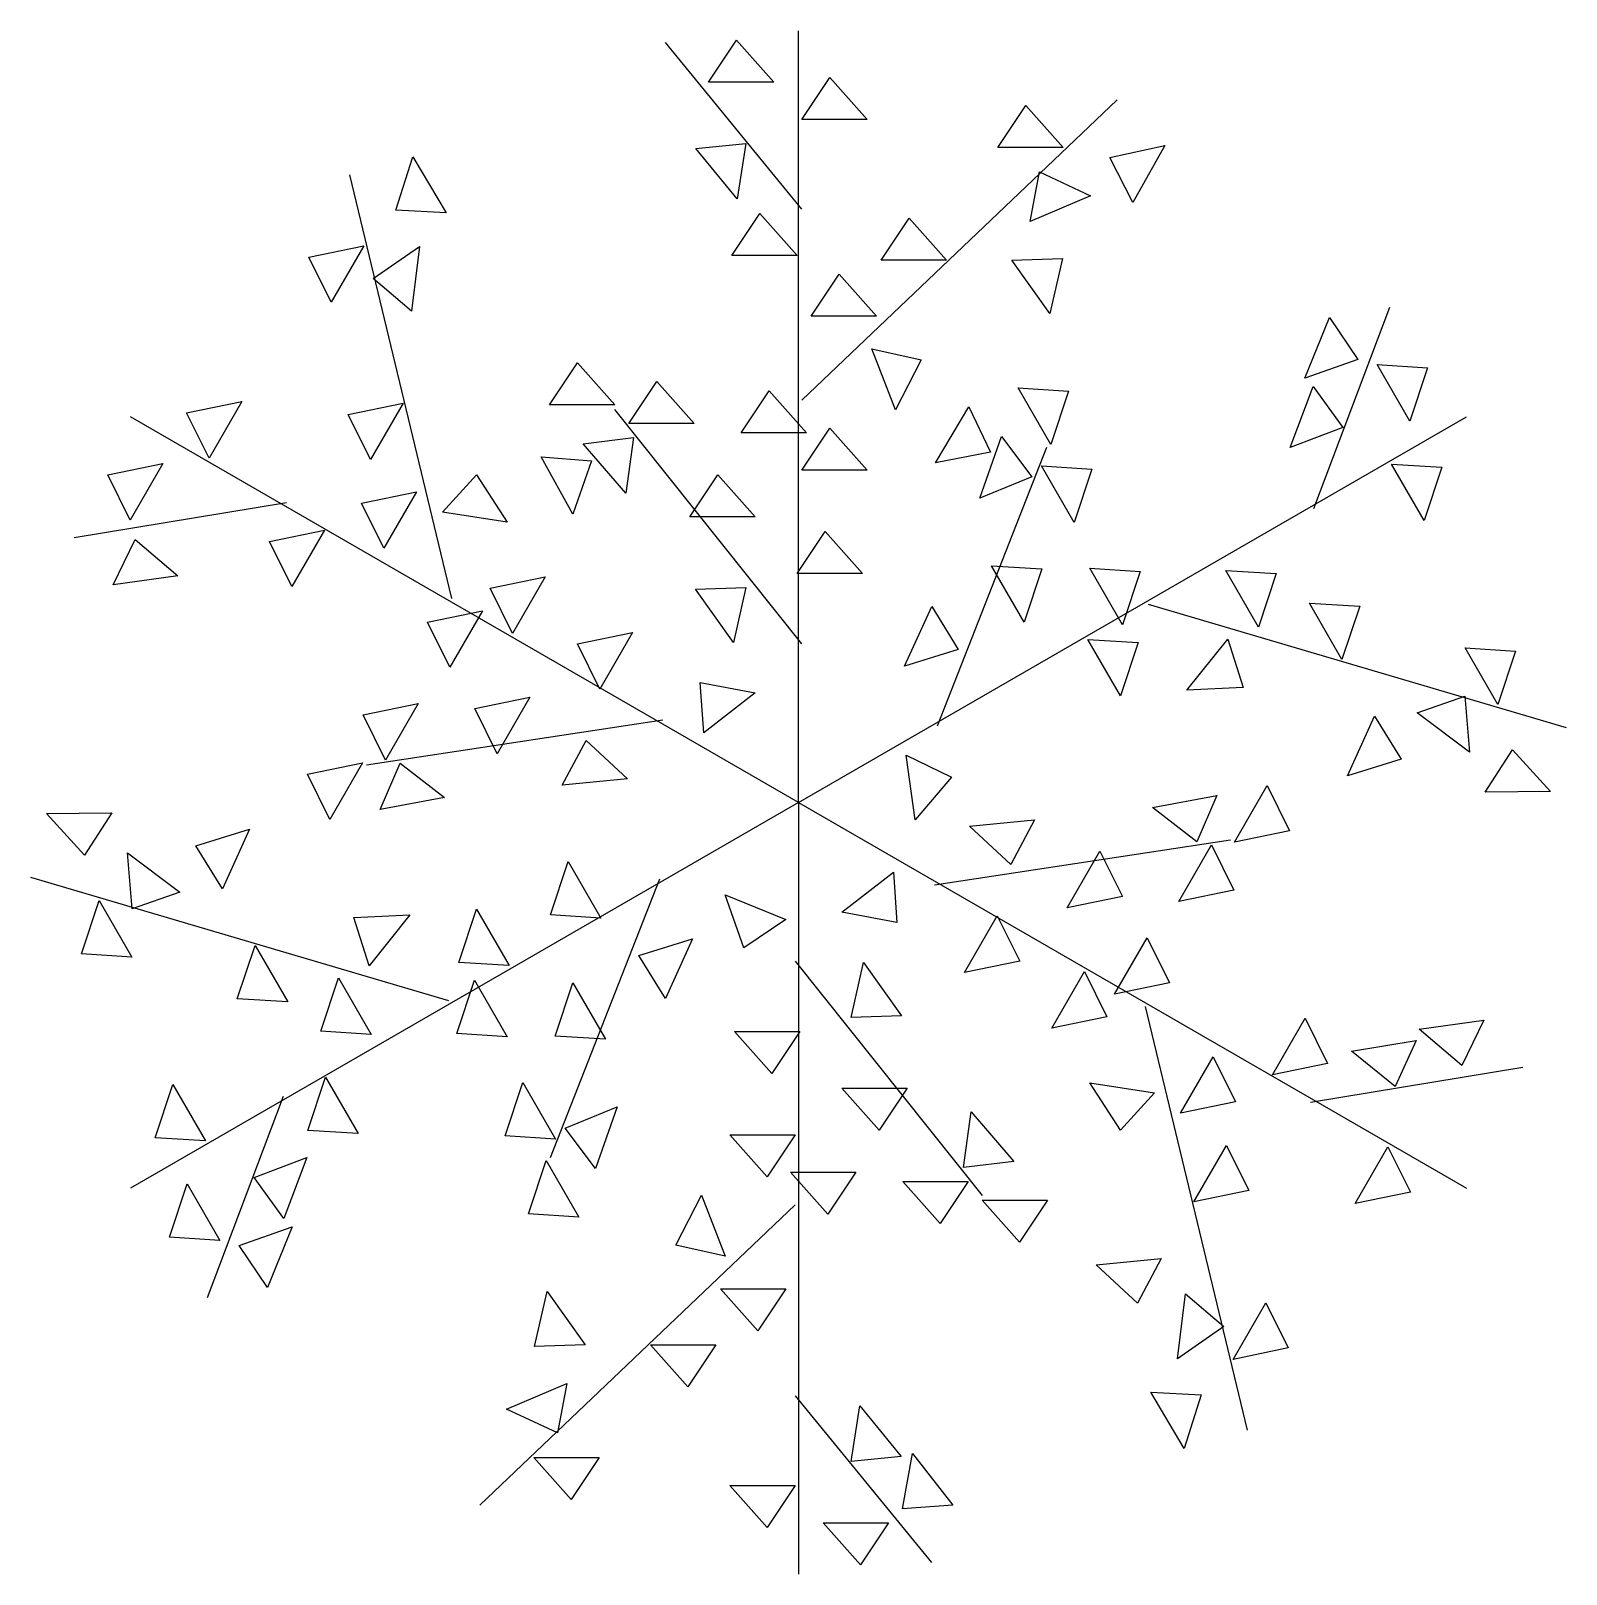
# Model space of a CAD drawing. Extents: x 45.3 to 49.28, y -22.97 to -18.97.
import ezdxf

# ---------------------------------------------------------------- set-up
doc = ezdxf.new("R2010")
doc.units = 0
doc.header["$MEASUREMENT"] = 0
doc.layers.get('0').update_dxf_attribs({"linetype": 'CONTINUOUS'})

msp = doc.modelspace()

# ---------------------------------------------------------------- linework, layer by layer
for p, q in [((47.0532, -19.107), (47.1258, -18.9981)), ((47.1258, -18.9981), (47.2226, -19.107)), ((47.2863, -20.9738), (47.2863, -18.9738)), ((47.2947, -19.4357), (46.9412, -19.0038)), ((47.2226, -19.107), (47.0532, -19.107)), ((47.2952, -19.2038), (47.3678, -19.0949)), ((47.3678, -19.0949), (47.4646, -19.2038)), ((47.2947, -19.9314), (48.113, -19.1527)), ((47.8034, -19.2764), (47.876, -19.1675)), ((47.876, -19.1675), (47.9727, -19.2764)), ((47.4646, -19.2038), (47.2952, -19.2038)), ((47.0198, -19.2785), (47.15, -19.2658)), ((47.127, -19.4096), (47.0198, -19.2785)), ((47.15, -19.2658), (47.127, -19.4096)), ((47.9727, -19.2764), (47.8034, -19.2764)), ((48.0937, -19.3021), (48.2361, -19.271)), ((48.2361, -19.271), (48.1531, -19.4187)), ((46.2422, -19.4387), (46.2865, -19.2999)), ((46.2865, -19.2999), (46.3729, -19.4455)), ((48.1531, -19.4187), (48.0937, -19.3021)), ((46.3877, -20.4453), (46.1225, -19.3473)), ((47.8874, -19.4683), (47.9113, -19.3396)), ((47.9113, -19.3396), (48.0431, -19.4017)), ((46.3729, -19.4455), (46.2422, -19.4387)), ((48.0431, -19.4017), (47.8874, -19.4683)), ((47.1137, -19.5561), (47.1863, -19.4473)), ((47.1863, -19.4473), (47.2831, -19.5561)), ((47.5009, -19.5682), (47.5735, -19.4594)), ((47.5735, -19.4594), (47.6703, -19.5682)), ((46.0168, -19.56), (46.1595, -19.5306)), ((46.0748, -19.6773), (46.0168, -19.56)), ((46.1595, -19.5306), (46.0748, -19.6773)), ((46.1835, -19.6154), (46.3032, -19.5323)), ((46.3032, -19.5323), (46.283, -19.7005)), ((47.2831, -19.5561), (47.1137, -19.5561)), ((47.6703, -19.5682), (47.5009, -19.5682)), ((47.8397, -19.5682), (47.9705, -19.564)), ((47.9381, -19.7061), (47.8397, -19.5682)), ((47.9705, -19.564), (47.9381, -19.7061)), ((46.283, -19.7005), (46.1835, -19.6154)), ((47.3194, -19.7134), (47.392, -19.6045)), ((47.392, -19.6045), (47.4888, -19.7134)), ((47.4888, -19.7134), (47.3194, -19.7134)), ((48.5996, -19.8739), (48.6634, -19.717)), ((48.6225, -20.212), (48.8198, -19.69)), ((48.6634, -19.717), (48.7369, -19.8253)), ((47.5381, -19.956), (47.4767, -19.7981)), ((47.4767, -19.7981), (47.6045, -19.8263)), ((46.6404, -19.9433), (46.713, -19.8344)), ((46.713, -19.8344), (46.8097, -19.9433)), ((47.6045, -19.8263), (47.5381, -19.956)), ((48.7369, -19.8253), (48.5996, -19.8739)), ((48.7865, -19.8386), (48.9171, -19.847)), ((48.8712, -19.9853), (48.7865, -19.8386)), ((48.9171, -19.847), (48.8712, -19.9853)), ((46.846, -19.9917), (46.9186, -19.8828)), ((46.9186, -19.8828), (47.0154, -19.9917)), ((47.1379, -20.0159), (47.2105, -19.907)), ((47.2105, -19.907), (47.3073, -20.0159)), ((47.8558, -19.8992), (47.9864, -19.9076)), ((47.9405, -20.0459), (47.8558, -19.8992)), ((47.9864, -19.9076), (47.9405, -20.0459)), ((48.5613, -20.0538), (48.6212, -19.8954)), ((48.6212, -19.8954), (48.6974, -20.0018)), ((45.6998, -19.9637), (45.8425, -19.9344)), ((45.8425, -19.9344), (45.7578, -20.0811)), ((46.1183, -19.9679), (46.261, -19.9385)), ((46.261, -19.9385), (46.1763, -20.0852)), ((46.8097, -19.9433), (46.6404, -19.9433)), ((47.2947, -20.5623), (46.8103, -19.9555)), ((47.6413, -20.0933), (47.7283, -19.9479)), ((47.7283, -19.9479), (47.7845, -20.0661)), ((47.2863, -20.9738), (45.5542, -19.9738)), ((45.7578, -20.0811), (45.6998, -19.9637)), ((46.1763, -20.0852), (46.1183, -19.9679)), ((47.0154, -19.9917), (46.846, -19.9917)), ((47.2863, -20.9738), (49.0183, -19.9738)), ((46.7282, -20.0438), (46.8581, -20.028)), ((46.8581, -20.028), (46.8384, -20.1724)), ((47.3073, -20.0159), (47.1379, -20.0159)), ((47.2952, -20.1127), (47.3678, -20.0038)), ((47.3678, -20.0038), (47.4646, -20.1127)), ((47.7564, -20.1853), (47.8127, -20.0255)), ((47.8127, -20.0255), (47.8913, -20.1301)), ((48.6974, -20.0018), (48.5613, -20.0538)), ((46.7012, -20.2261), (46.6188, -20.0781)), ((46.6188, -20.0781), (46.7492, -20.0885)), ((46.8384, -20.1724), (46.7282, -20.0438)), ((47.7845, -20.0661), (47.6413, -20.0933)), ((47.6469, -20.7753), (47.9302, -20.0525)), ((45.495, -20.1249), (45.6377, -20.0955)), ((45.6377, -20.0955), (45.553, -20.2422)), ((46.7492, -20.0885), (46.7012, -20.2261)), ((47.4646, -20.1127), (47.2952, -20.1127)), ((47.9167, -20.1015), (48.0473, -20.1099)), ((48.0014, -20.2482), (47.9167, -20.1015)), ((48.0473, -20.1099), (48.0014, -20.2482)), ((48.8237, -20.0965), (48.9543, -20.1049)), ((48.9084, -20.2432), (48.8237, -20.0965)), ((48.9543, -20.1049), (48.9084, -20.2432)), ((45.553, -20.2422), (45.495, -20.1249)), ((46.3633, -20.2211), (46.4516, -20.1245)), ((46.4516, -20.1245), (46.5307, -20.2468)), ((47.0048, -20.2337), (47.0774, -20.1248)), ((47.0774, -20.1248), (47.1742, -20.2337)), ((47.8913, -20.1301), (47.7564, -20.1853)), ((45.9584, -20.1975), (45.4077, -20.2877)), ((46.1533, -20.1976), (46.296, -20.1683)), ((46.2113, -20.3149), (46.1533, -20.1976)), ((46.296, -20.1683), (46.2113, -20.3149)), ((46.5307, -20.2468), (46.3633, -20.2211)), ((47.1742, -20.2337), (47.0048, -20.2337)), ((45.9142, -20.2971), (46.057, -20.2677)), ((46.057, -20.2677), (45.9723, -20.4144)), ((47.2831, -20.3804), (47.3557, -20.2715)), ((47.3557, -20.2715), (47.4525, -20.3804)), ((45.5093, -20.4096), (45.5663, -20.2918)), ((45.5663, -20.2918), (45.6771, -20.3864)), ((45.9723, -20.4144), (45.9142, -20.2971)), ((45.6771, -20.3864), (45.5093, -20.4096)), ((46.487, -20.4182), (46.6297, -20.3889)), ((46.6297, -20.3889), (46.545, -20.5355)), ((47.4525, -20.3804), (47.2831, -20.3804)), ((47.7865, -20.36), (47.9171, -20.3684)), ((47.8712, -20.5067), (47.7865, -20.36)), ((47.9171, -20.3684), (47.8712, -20.5067)), ((48.0417, -20.3664), (48.1723, -20.3748)), ((48.1264, -20.5131), (48.0417, -20.3664)), ((48.1723, -20.3748), (48.1264, -20.5131)), ((48.3944, -20.3723), (48.525, -20.3807)), ((48.4791, -20.519), (48.3944, -20.3723)), ((48.525, -20.3807), (48.4791, -20.519)), ((46.545, -20.5355), (46.487, -20.4182)), ((47.0192, -20.4209), (47.15, -20.4167)), ((47.1177, -20.5588), (47.0192, -20.4209)), ((47.15, -20.4167), (47.1177, -20.5588)), ((46.3245, -20.506), (46.4672, -20.4767)), ((46.4672, -20.4767), (46.3825, -20.6234)), ((47.5614, -20.6203), (47.6316, -20.4661)), ((47.6316, -20.4661), (47.7006, -20.5773)), ((48.1933, -20.4599), (49.2768, -20.7792)), ((48.6109, -20.4569), (48.7415, -20.4653)), ((48.6955, -20.6036), (48.6109, -20.4569)), ((48.7415, -20.4653), (48.6955, -20.6036)), ((46.3825, -20.6234), (46.3245, -20.506)), ((46.7128, -20.5626), (46.8555, -20.5332)), ((46.8555, -20.5332), (46.7708, -20.6799)), ((48.0365, -20.551), (48.1671, -20.5594)), ((48.1212, -20.6977), (48.0365, -20.551)), ((48.1671, -20.5594), (48.1212, -20.6977)), ((48.2936, -20.683), (48.3997, -20.5509)), ((48.3997, -20.5509), (48.4392, -20.6757)), ((46.7708, -20.6799), (46.7128, -20.5626)), ((47.7006, -20.5773), (47.5614, -20.6203)), ((49.0149, -20.5729), (49.1455, -20.5813)), ((49.0996, -20.7196), (49.0149, -20.5729)), ((49.1455, -20.5813), (49.0996, -20.7196)), ((47.0404, -20.7936), (47.031, -20.6631)), ((47.031, -20.6631), (47.1742, -20.6897)), ((48.4392, -20.6757), (48.2936, -20.683)), ((46.1576, -20.7467), (46.3003, -20.7173)), ((46.3003, -20.7173), (46.2156, -20.864)), ((46.4466, -20.7302), (46.5893, -20.7008)), ((46.5893, -20.7008), (46.5046, -20.8475)), ((47.1742, -20.6897), (47.0404, -20.7936)), ((48.8907, -20.7416), (49.0141, -20.698)), ((49.0141, -20.698), (49.0262, -20.8432)), ((46.2156, -20.864), (46.1576, -20.7467)), ((46.5046, -20.8475), (46.4466, -20.7302)), ((48.7101, -20.9045), (48.7802, -20.7503)), ((48.7802, -20.7503), (48.8493, -20.8614)), ((49.0262, -20.8432), (48.8907, -20.7416)), ((46.9341, -20.7608), (46.1664, -20.8769)), ((46.6739, -20.9287), (46.7357, -20.8133)), ((46.7357, -20.8133), (46.8425, -20.9123)), ((49.0665, -20.947), (49.1378, -20.8372)), ((49.1378, -20.8372), (49.2359, -20.945)), ((46.0129, -20.9006), (46.1556, -20.8713)), ((46.1556, -20.8713), (46.0709, -21.018)), ((46.2018, -20.9921), (46.2531, -20.8717)), ((46.2531, -20.8717), (46.3683, -20.9609)), ((47.5653, -20.851), (47.683, -20.9081)), ((47.5884, -21.0188), (47.5653, -20.851)), ((48.8493, -20.8614), (48.7101, -20.9045)), ((46.0709, -21.018), (46.0129, -20.9006)), ((46.8425, -20.9123), (46.6739, -20.9287)), ((47.683, -20.9081), (47.5884, -21.0188)), ((48.2043, -20.9867), (48.3708, -20.9556)), ((48.3708, -20.9556), (48.3194, -21.0759)), ((48.417, -21.0764), (48.5017, -20.9297)), ((48.5017, -20.9297), (48.5597, -21.047)), ((49.2359, -20.945), (49.0665, -20.947)), ((47.2863, -20.9738), (45.5542, -21.9738)), ((46.3683, -20.9609), (46.2018, -20.9921)), ((47.2863, -20.9738), (49.0183, -21.9738)), ((47.2863, -20.9738), (47.2863, -22.9738)), ((48.3194, -21.0759), (48.2043, -20.9867)), ((45.3367, -21.0027), (45.5061, -21.0007)), ((45.4348, -21.1104), (45.3367, -21.0027)), ((45.5061, -21.0007), (45.4348, -21.1104)), ((47.73, -21.0353), (47.8986, -21.019)), ((47.8369, -21.1344), (47.73, -21.0353)), ((47.8986, -21.019), (47.8369, -21.1344)), ((45.7233, -21.0862), (45.8625, -21.0432)), ((45.8625, -21.0432), (45.7923, -21.1974)), ((47.6385, -21.1869), (48.4061, -21.0707)), ((48.5597, -21.047), (48.417, -21.0764)), ((45.5585, -21.2496), (45.5463, -21.1045)), ((45.5463, -21.1045), (45.6819, -21.206)), ((45.7923, -21.1974), (45.7233, -21.0862)), ((47.9833, -21.2468), (48.068, -21.1001)), ((48.068, -21.1001), (48.126, -21.2175)), ((48.2722, -21.2303), (48.3569, -21.0836)), ((48.3569, -21.0836), (48.4149, -21.2009)), ((46.6434, -21.2649), (46.6893, -21.1266)), ((46.6893, -21.1266), (46.774, -21.2733)), ((47.3984, -21.2579), (47.5322, -21.154)), ((47.5322, -21.154), (47.5416, -21.2846)), ((46.3793, -21.4878), (45.2958, -21.1685)), ((46.9257, -21.1723), (46.6424, -21.8952)), ((45.4271, -21.3663), (45.473, -21.2281)), ((45.473, -21.2281), (45.5577, -21.3748)), ((45.6819, -21.206), (45.5585, -21.2496)), ((47.0963, -21.2129), (47.2532, -21.2769)), ((47.1448, -21.3503), (47.0963, -21.2129)), ((48.126, -21.2175), (47.9833, -21.2468)), ((48.4149, -21.2009), (48.2722, -21.2303)), ((46.1334, -21.272), (46.2789, -21.2647)), ((46.1729, -21.3968), (46.1334, -21.272)), ((46.2789, -21.2647), (46.1729, -21.3968)), ((46.4055, -21.3882), (46.4514, -21.25)), ((46.4514, -21.25), (46.5361, -21.3967)), ((46.774, -21.2733), (46.6434, -21.2649)), ((47.2532, -21.2769), (47.1448, -21.3503)), ((47.5416, -21.2846), (47.3984, -21.2579)), ((47.7171, -21.4145), (47.8018, -21.2678)), ((47.8018, -21.2678), (47.8598, -21.3851)), ((45.8311, -21.4823), (45.877, -21.3441)), ((45.877, -21.3441), (45.9617, -21.4908)), ((46.8719, -21.3704), (47.0111, -21.3274)), ((47.0111, -21.3274), (46.941, -21.4816)), ((48.1053, -21.471), (48.19, -21.3243)), ((48.19, -21.3243), (48.248, -21.4416)), ((45.5577, -21.3748), (45.4271, -21.3663)), ((46.5361, -21.3967), (46.4055, -21.3882)), ((46.941, -21.4816), (46.8719, -21.3704)), ((47.2779, -21.3854), (47.7623, -21.9921)), ((47.4225, -21.5309), (47.4549, -21.3889)), ((47.4549, -21.3889), (47.5533, -21.5267)), ((47.8598, -21.3851), (47.7171, -21.4145)), ((46.0476, -21.5669), (46.0935, -21.4286)), ((46.0935, -21.4286), (46.1782, -21.5753)), ((46.4003, -21.5728), (46.4462, -21.4346)), ((46.4462, -21.4346), (46.5309, -21.5813)), ((47.9429, -21.5588), (48.0276, -21.4121)), ((48.0276, -21.4121), (48.0856, -21.5294)), ((46.6554, -21.5792), (46.7014, -21.4409)), ((46.7014, -21.4409), (46.786, -21.5876)), ((48.248, -21.4416), (48.1053, -21.471)), ((45.9617, -21.4908), (45.8311, -21.4823)), ((48.1849, -21.5023), (48.4501, -22.6003)), ((47.5533, -21.5267), (47.4225, -21.5309)), ((48.0856, -21.5294), (47.9429, -21.5588)), ((48.5156, -21.6799), (48.6003, -21.5332)), ((48.6003, -21.5332), (48.6583, -21.6505)), ((48.8955, -21.5612), (49.0633, -21.538)), ((49.0633, -21.538), (49.0063, -21.6558)), ((46.1782, -21.5753), (46.0476, -21.5669)), ((46.5309, -21.5813), (46.4003, -21.5728)), ((46.786, -21.5876), (46.6554, -21.5792)), ((47.1201, -21.5672), (47.2895, -21.5672)), ((47.2169, -21.6761), (47.1201, -21.5672)), ((47.2895, -21.5672), (47.2169, -21.6761)), ((48.7205, -21.618), (48.8877, -21.5907)), ((48.8877, -21.5907), (48.8336, -21.7099)), ((49.0063, -21.6558), (48.8955, -21.5612)), ((48.2766, -21.7794), (48.3612, -21.6327)), ((48.3612, -21.6327), (48.4193, -21.75)), ((48.8336, -21.7099), (48.7205, -21.618)), ((48.6583, -21.6505), (48.5156, -21.6799)), ((48.6141, -21.7502), (49.1649, -21.66)), ((45.6183, -21.8427), (45.6642, -21.7044)), ((45.6642, -21.7044), (45.7489, -21.8511)), ((46.0142, -21.8237), (46.0601, -21.6854)), ((46.0601, -21.6854), (46.1448, -21.8321)), ((46.5253, -21.8377), (46.5712, -21.6994)), ((46.5712, -21.6994), (46.6559, -21.8461)), ((47.4951, -21.8228), (47.3983, -21.7139)), ((47.3983, -21.7139), (47.5677, -21.7139)), ((47.5677, -21.7139), (47.4951, -21.8228)), ((48.1209, -21.8232), (48.0418, -21.7008)), ((48.0418, -21.7008), (48.2093, -21.7266)), ((45.95, -21.7356), (45.7527, -22.2577)), ((48.2093, -21.7266), (48.1209, -21.8232)), ((48.4193, -21.75), (48.2766, -21.7794)), ((46.6813, -21.8175), (46.8161, -21.7624)), ((46.8161, -21.7624), (46.7599, -21.9222)), ((47.7144, -21.9196), (47.7341, -21.7753)), ((47.7341, -21.7753), (47.8443, -21.9039)), ((46.1448, -21.8321), (46.0142, -21.8237)), ((46.6559, -21.8461), (46.5253, -21.8377)), ((46.7599, -21.9222), (46.6813, -21.8175)), ((47.108, -21.8349), (47.2774, -21.8349)), ((47.2048, -21.9438), (47.108, -21.8349)), ((47.2774, -21.8349), (47.2048, -21.9438)), ((45.7489, -21.8511), (45.6183, -21.8427)), ((48.3116, -22.0092), (48.3962, -21.8625)), ((48.3962, -21.8625), (48.4543, -21.9798)), ((48.7301, -22.0133), (48.8147, -21.8666)), ((48.8147, -21.8666), (48.8728, -21.9839)), ((45.8752, -21.9459), (46.0113, -21.8938)), ((46.0113, -21.8938), (45.9514, -22.0523)), ((46.5862, -22.04), (46.6321, -21.9018)), ((46.6321, -21.9018), (46.7168, -22.0485)), ((47.8443, -21.9039), (47.7144, -21.9196)), ((45.9514, -22.0523), (45.8752, -21.9459)), ((47.362, -22.0406), (47.2653, -21.9317)), ((47.2653, -21.9317), (47.4346, -21.9317)), ((47.4346, -21.9317), (47.362, -22.0406)), ((47.6539, -22.0648), (47.5571, -21.9559)), ((47.5571, -21.9559), (47.7265, -21.9559)), ((47.7265, -21.9559), (47.6539, -22.0648)), ((45.6555, -22.1007), (45.7014, -21.9624)), ((45.7014, -21.9624), (45.7861, -22.1091)), ((46.9681, -22.1213), (47.0345, -21.9917)), ((47.0345, -21.9917), (47.0959, -22.1495)), ((48.4543, -21.9798), (48.3116, -22.0092)), ((48.8728, -21.9839), (48.7301, -22.0133)), ((47.2779, -22.0163), (46.4596, -22.795)), ((47.8596, -22.1132), (47.7628, -22.0043)), ((47.7628, -22.0043), (47.9322, -22.0043)), ((47.9322, -22.0043), (47.8596, -22.1132)), ((45.8356, -22.1224), (45.973, -22.0737)), ((45.973, -22.0737), (45.9092, -22.2306)), ((46.7168, -22.0485), (46.5862, -22.04)), ((45.7861, -22.1091), (45.6555, -22.1007)), ((45.9092, -22.2306), (45.8356, -22.1224)), ((47.0959, -22.1495), (46.9681, -22.1213)), ((48.0583, -22.1722), (48.2269, -22.1559)), ((48.2269, -22.1559), (48.1651, -22.2712)), ((48.1651, -22.2712), (48.0583, -22.1722)), ((47.0838, -22.2342), (47.2532, -22.2342)), ((47.1806, -22.3431), (47.0838, -22.2342)), ((47.2532, -22.2342), (47.1806, -22.3431)), ((46.6021, -22.3836), (46.6345, -22.2416)), ((46.6345, -22.2416), (46.7329, -22.3794)), ((48.2694, -22.4154), (48.2896, -22.2472)), ((48.2896, -22.2472), (48.389, -22.3322)), ((48.4131, -22.4171), (48.4978, -22.2704)), ((48.4978, -22.2704), (48.5558, -22.3877)), ((48.389, -22.3322), (48.2694, -22.4154)), ((46.7329, -22.3794), (46.6021, -22.3836)), ((46.9991, -22.4883), (46.9023, -22.3794)), ((46.9023, -22.3794), (47.0717, -22.3794)), ((47.0717, -22.3794), (46.9991, -22.4883)), ((48.5558, -22.3877), (48.4131, -22.4171)), ((46.5294, -22.546), (46.6852, -22.4794)), ((46.6852, -22.4794), (46.6612, -22.608)), ((47.2779, -22.5119), (47.6314, -22.9438)), ((48.1997, -22.5021), (48.3303, -22.509)), ((48.2861, -22.6478), (48.1997, -22.5021)), ((48.3303, -22.509), (48.2861, -22.6478)), ((46.6612, -22.608), (46.5294, -22.546)), ((47.4225, -22.6819), (47.4455, -22.538)), ((47.4455, -22.538), (47.5528, -22.6691)), ((46.6966, -22.7802), (46.5998, -22.6713)), ((46.5998, -22.6713), (46.7692, -22.6713)), ((46.7692, -22.6713), (46.6966, -22.7802)), ((47.5528, -22.6691), (47.4225, -22.6819)), ((47.5556, -22.8044), (47.5822, -22.6611)), ((47.5822, -22.6611), (47.6862, -22.7948)), ((47.108, -22.7439), (47.2774, -22.7439)), ((47.2048, -22.8528), (47.108, -22.7439)), ((47.2774, -22.7439), (47.2048, -22.8528)), ((47.6862, -22.7948), (47.5556, -22.8044)), ((47.4467, -22.9496), (47.3499, -22.8407)), ((47.3499, -22.8407), (47.5193, -22.8407)), ((47.5193, -22.8407), (47.4467, -22.9496))]:
    msp.add_line(p, q)

doc.saveas('drawing.dxf')
